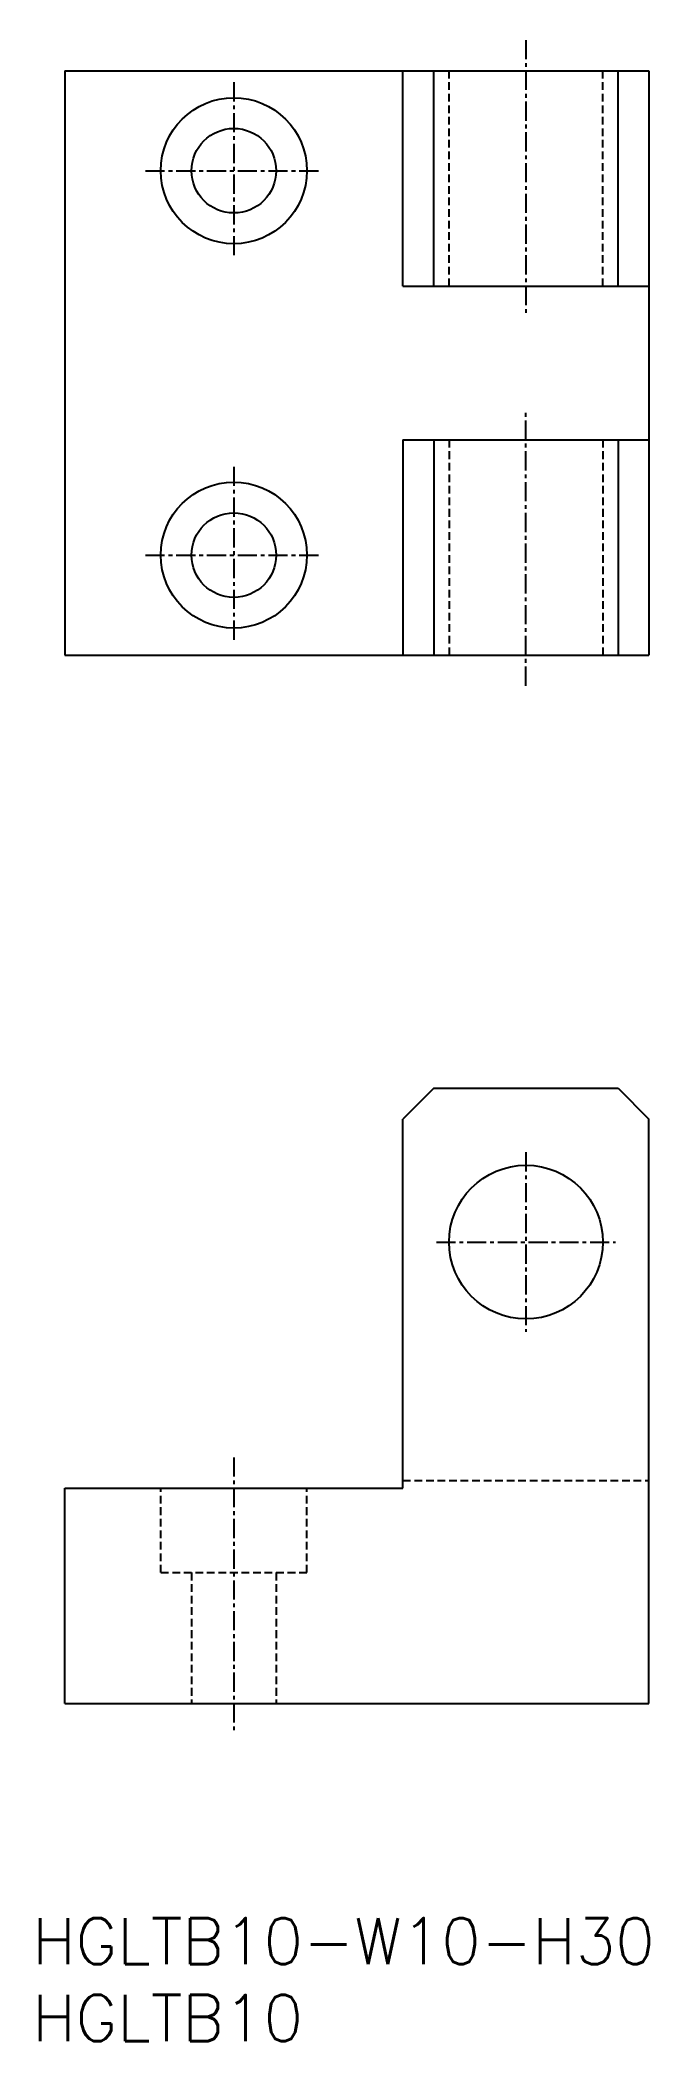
# Model space of a CAD drawing. Extents: x 124 to 163, y 33 to 164.
import ezdxf
from ezdxf.enums import TextEntityAlignment as Align

# ---------------------------------------------------------------- set-up
doc = ezdxf.new("R2010")
doc.units = 0
doc.linetypes.add('CENTER', pattern=[2, 1.25, -0.25, 0.25, -0.25])
doc.linetypes.add('DASHED', pattern=[0.75, 0.5, -0.25])
doc.layers.get('0').update_dxf_attribs({"linetype": 'CONTINUOUS'})
doc.layers.add('CENTER', color=1, linetype='CENTER')
doc.layers.add('DASHED', color=2, linetype='DASHED')
doc.styles.get("Standard").update_dxf_attribs({"font": 'txt.shx', "bigfont": 'extfont.shx'})

msp = doc.modelspace()

# ---------------------------------------------------------------- linework, layer by layer
at = {"color": 7, "linetype": 'CONTINUOUS'}
for p, q in [((125.23, 161.57), (125.23, 123.57)), ((125.23, 161.57), (163.23, 161.57)), ((147.23, 147.57), (147.23, 161.57)), ((149.23, 147.57), (149.23, 161.57)), ((161.23, 147.57), (161.23, 161.57)), ((163.23, 161.57), (163.23, 123.57)), ((147.23, 147.57), (163.23, 147.57)), ((147.23, 137.57), (163.23, 137.57)), ((147.23, 137.57), (147.23, 123.57)), ((149.23, 137.57), (149.23, 123.57)), ((161.23, 137.57), (161.23, 123.57)), ((125.23, 123.57), (163.23, 123.57)), ((149.23, 95.39), (147.23, 93.39)), ((149.23, 95.39), (161.23, 95.39)), ((161.23, 95.39), (163.23, 93.39)), ((147.23, 69.39), (147.23, 93.39)), ((163.23, 55.39), (163.23, 93.39)), ((125.23, 55.39), (125.23, 69.39)), ((125.23, 69.39), (147.23, 69.39)), ((125.23, 55.39), (163.23, 55.39))]:
    msp.add_line(p, q, dxfattribs=at)
at = {"color": 3, "linetype": 'DASHED'}
for p, q in [((150.23, 147.57), (150.23, 161.57)), ((160.23, 147.57), (160.23, 161.57)), ((150.23, 137.57), (150.23, 123.57)), ((160.23, 137.57), (160.23, 123.57)), ((131.48, 63.89), (131.48, 69.39)), ((140.98, 63.89), (140.98, 69.39)), ((147.23, 69.89), (163.23, 69.89)), ((131.48, 63.89), (140.98, 63.89)), ((133.48, 63.89), (133.48, 55.39)), ((138.98, 63.89), (138.98, 55.39))]:
    msp.add_line(p, q, dxfattribs=at)
at = {"color": 7, "linetype": 'CONTINUOUS'}
for centre, radius in [((136.23, 155.07), 4.75), ((136.23, 155.07), 2.75), ((136.23, 130.07), 4.75), ((136.23, 130.07), 2.75), ((155.23, 85.39), 5)]:
    msp.add_circle(centre, radius, dxfattribs=at)
at = {"layer": 'CENTER', "color": 1, "linetype": 'CENTER'}
for p, q in [((155.23, 163.57), (155.23, 145.57)), ((136.23, 160.82), (136.23, 149.32)), ((130.48, 155.07), (141.98, 155.07)), ((155.23, 121.57), (155.23, 139.57)), ((136.23, 135.82), (136.23, 124.32)), ((130.48, 130.07), (141.98, 130.07)), ((155.23, 91.23), (155.23, 79.56)), ((149.4, 85.39), (161.06, 85.39)), ((136.23, 71.39), (136.23, 53.39))]:
    msp.add_line(p, q, dxfattribs=at)
at = {"layer": 'DASHED', "linetype": 'CENTER'}
for p, q in [((147.23, 147.57), (147.23, 147.57)), ((147.23, 137.57), (147.23, 137.57))]:
    msp.add_line(p, q, dxfattribs=at)

# ---------------------------------------------------------------- texts
at = {"color": 7, "linetype": 'CONTINUOUS'}
for s, p in [('HGLTB10-W10-H30', (123.11, 39.93)), ('HGLTB10', (123.11, 34.93))]:
    msp.add_text(s, height=3, dxfattribs=at).set_placement(p, align=Align.MIDDLE_LEFT)

doc.saveas('drawing.dxf')
